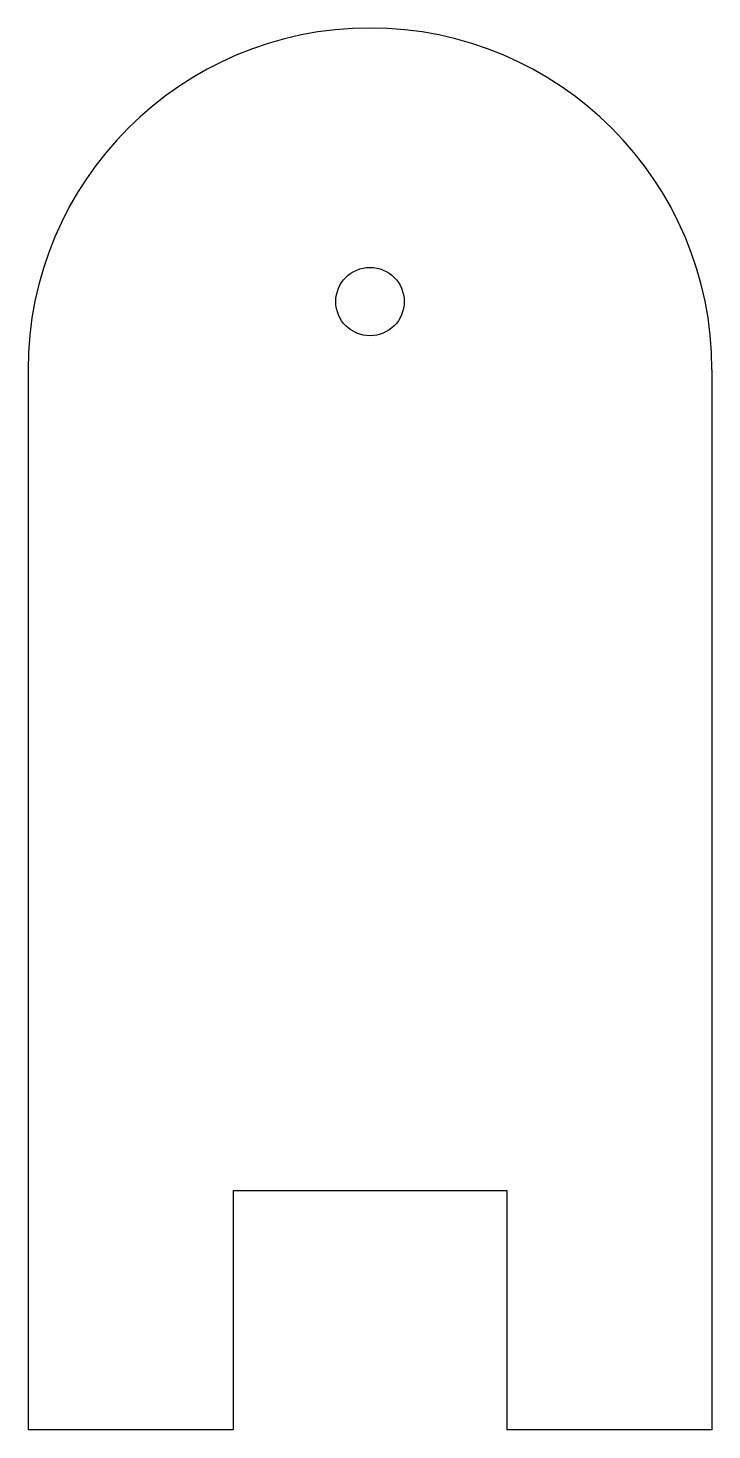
# Model space of a CAD drawing. Header units: millimetres. Extents: x -25 to 25, y -72 to 30.
import ezdxf

# ---------------------------------------------------------------- set-up
doc = ezdxf.new("R2010")
doc.units = ezdxf.units.MM

msp = doc.modelspace()

# ---------------------------------------------------------------- linework, layer by layer
at = {"color": 7, "linetype": 'Continuous', "lineweight": 25}
for p, q in [((-25, 5), (-25, -72.5)), ((25, 5), (25, -72.5)), ((-10, -55), (-10, -72.5)), ((-10, -55), (10, -55)), ((10, -55), (10, -72.5)), ((-10, -72.5), (-25, -72.5)), ((25, -72.5), (10, -72.5))]:
    msp.add_line(p, q, dxfattribs=at)
msp.add_circle((0, 10), 2.5, dxfattribs=at)
msp.add_arc((0, 5), 25, 0, 180, dxfattribs=at)

doc.saveas('drawing.dxf')
